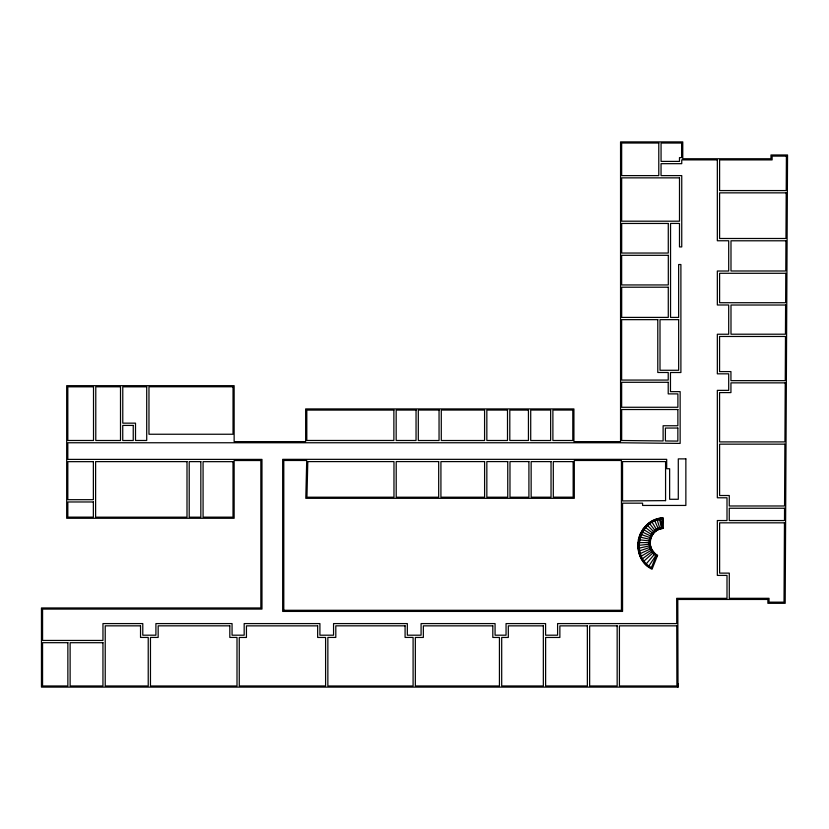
<?xml version="1.0" encoding="UTF-8"?>
<svg xmlns="http://www.w3.org/2000/svg" width="829" height="829" viewBox="0 0 829 829"><rect width="100%" height="100%" fill="white"/><g stroke="black" fill="none" stroke-linecap="round" stroke-linejoin="round"><path stroke-width="1.24" d="M663.314 528.332C649.563 528.726 645.211 549.316 657.635 555.243L652.009 569.254C628.403 557.71 637.024 518.343 663.314 517.887L663.314 528.332A14.321 14.321 0 0 0 655.107 553.513L645.822 564.373M651.48 567.492L656.236 555.668M648.402 566.725L656.537 554.487M643.314 561.679L653.843 552.166M641.833 559.192L652.889 551.078M640.351 556.705L652.122 549.814M639.418 553.959L651.387 548.529M657.2 556.321C644.174 550.259 647.822 528.633 662.174 527.389L662.682 519.027C637.957 520.28 630.268 557.15 652.444 568.166M638.496 551.212L650.9 547.099M638.164 548.332L650.433 545.658M656.889 519.068L657.242 520.156L659.646 519.659M637.833 545.451L650.257 544.125M638.102 542.622L650.102 542.622M283.798 610.279L621.429 610.279L621.429 460.478L574.3 460.478L574.3 498.322L305.797 498.322L306.709 460.478L283.798 460.478L283.798 611.419M678.018 687.106L41.45 687.106L41.45 607.958L260.845 607.958L260.845 460.52L234.141 460.52L234.141 518.28L66.683 518.28L66.683 385.672L234.141 385.672L234.141 441.629L305.652 441.629L305.652 408.925L573.927 408.925L573.927 441.629L620.548 441.629L620.548 141.894L682.775 141.894L682.775 158.753L770.97 158.753L770.97 154.971L787.55 154.971L785.187 603.315L767.872 603.315L767.872 599.46L677.801 599.46L678.018 687.106L678.018 683.821M638.392 539.679L650.268 541.026M639.273 536.923L650.475 539.461M640.154 534.156L650.972 537.928M641.594 531.648L651.542 536.425M643.035 529.13L652.371 535.016M644.962 526.975L653.293 533.669M646.9 524.819L654.423 532.456M649.242 523.109L655.666 531.368M651.594 521.41L657.034 530.405M654.475 520.135L658.651 529.596M657.242 520.156L660.071 528.995M659.407 518.539L661.521 528.674M660.796 518.249L662.288 528.529M647.262 565.927A27.471 27.471 0 0 1 662.568 517.887M784.452 522.83L784.027 602.155L769.032 602.155L769.032 598.3L729.292 598.3L729.292 573.119L719.624 573.119L719.624 522.83L784.452 522.83M785.602 305.02L785.446 334.201L730.991 334.201L730.991 305.02L785.602 305.02M785.933 240.793L785.778 270.99L730.991 270.99L730.991 240.793L785.933 240.793M784.555 508.25L784.493 520.539L729.261 520.539L729.261 508.25L784.555 508.25M784.887 444.157L784.555 505.98L729.271 505.98L729.271 495.514L719.603 495.514L719.603 444.157L784.887 444.157M785.239 382.863L784.928 441.909L719.572 441.909L719.572 392.594L730.94 392.594L730.94 382.863L785.239 382.863M785.488 336.47L785.25 380.646L730.94 380.646L730.94 371.589L719.572 371.589L719.572 336.47L785.488 336.47M785.788 273.29L785.633 302.72L719.603 302.72L719.603 273.29L785.788 273.29M786.203 192.856L785.965 238.483L719.603 238.483L719.603 192.856L786.203 192.856M786.4 156.111L786.213 190.566L719.603 190.566L719.603 159.904L772.12 159.904L772.12 156.111L786.4 156.111M307.797 461.598L306.948 497.203L393.972 497.203L393.972 461.598L307.797 461.598M665.573 500.633L622.548 500.934L622.548 461.587L665.573 461.587L665.573 500.633M658.786 143.023L621.667 143.023L621.667 175.613L658.786 175.613L658.786 143.023M681.625 143.044L661.065 143.044L661.065 161.396L679.479 161.396L679.479 157.614L681.625 157.614L681.625 143.044M717.334 159.883L681.749 159.883L681.749 163.676L661.045 163.676L661.045 175.613L681.749 175.613L681.749 246.918L679.49 246.918L679.49 223.436L670.547 223.436L670.547 317.414L678.64 317.414L678.64 264.524L680.899 264.524L680.899 372.511L670.464 372.511L670.464 391.64L680.143 391.64L680.143 443.411L620.538 442.759L67.812 442.759L67.812 459.39L261.974 459.39L261.974 609.087L42.58 609.087L42.58 640.444L102.962 640.444L102.962 623.584L142.785 623.584L142.785 635.19L155.914 635.19L155.914 623.584L232.058 623.584L232.058 635.19L244.172 635.19L244.172 623.584L319.921 623.584L319.921 635.19L333.559 635.19L333.559 623.584L407.329 623.584L407.329 635.19L421.08 635.19L421.08 623.584L495.068 623.584L495.068 635.19L506.053 635.19L506.053 623.584L545.596 623.584L545.596 635.19L557.596 635.19L557.596 623.584L676.733 623.584L676.671 598.331L727.002 598.331L727.002 575.409L717.334 575.409L717.334 520.539L727.002 520.539L727.002 497.783L717.334 497.783L717.334 390.355L728.701 390.355L728.701 373.827L717.334 373.827L717.334 334.232L728.701 334.232L728.701 304.989L717.334 304.989L717.334 271.021L728.701 271.021L728.701 240.762L717.334 240.762L717.334 159.883M679.5 177.862L621.667 177.862L621.667 221.188L679.5 221.188L679.5 177.862M668.278 223.457L621.688 223.457L621.688 253.042L668.278 253.042L668.278 223.457M668.309 255.311L621.657 255.311L621.657 284.948L668.309 284.948L668.309 255.311M668.278 287.207L621.688 287.207L621.688 317.403L668.278 317.403L668.278 287.207M657.791 319.652L621.646 319.652L621.646 380.065L668.226 380.065L668.226 372.49L657.791 372.49L657.791 319.652M678.661 319.652L660.008 319.652L660.008 370.273L678.661 370.273L678.661 319.652M668.215 382.293L621.657 382.293L621.657 407.267L677.894 407.267L677.894 393.889L668.215 393.889L668.215 382.293M93.511 386.822L67.823 386.822L67.823 440.479L93.511 440.479L93.511 386.822M120.506 386.801L95.781 386.801L95.781 440.5L120.506 440.5L120.506 386.801M146.712 386.832L122.775 386.832L122.775 423.153L135.51 423.153L135.51 440.479L146.712 440.479L146.712 386.832M233.032 386.78L148.971 386.78L148.971 434.241L233.032 434.241L233.032 386.78M677.873 409.526L621.677 409.526L621.677 440.5L663.107 440.955L663.107 425.754L677.873 425.754L677.873 409.526M416.044 410.065L396.169 410.065L396.169 440.489L416.044 440.489L416.044 410.065M439.049 410.044L418.303 410.044L418.303 440.51L439.049 440.51L439.049 410.044M484.582 410.044L441.287 410.044L441.287 440.51L484.582 440.51L484.582 410.044M507.503 410.065L486.841 410.065L486.841 440.489L507.503 440.489L507.503 410.065M550.643 410.044L530.715 410.044L530.715 440.51L550.643 440.51L550.643 410.044M572.798 410.054L552.891 410.054L552.891 440.5L572.798 440.5L572.798 410.054M393.879 410.086L306.813 410.086L306.813 440.468L393.879 440.468L393.879 410.086M528.436 410.086L509.804 410.086L509.804 440.468L528.436 440.468L528.436 410.086M133.241 425.422L122.744 425.422L122.744 440.51L133.241 440.51L133.241 425.422M677.853 428.044L665.397 428.044L665.397 440.966L677.853 441.101L677.853 428.044M685.863 458.883L678.288 458.883L678.288 499.276L669.635 499.276L669.635 468.727L666.692 468.727L666.692 459.339L282.668 459.339L282.668 611.419L622.558 611.419L622.558 503.172L642.589 503.172L642.589 505.441L685.863 505.441L685.863 458.883M93.366 461.66L67.823 461.66L67.823 499.68L93.366 499.68L93.366 461.66M187.002 461.629L95.615 461.629L95.615 517.172L187.002 517.172L187.002 461.629M200.836 461.629L189.209 461.629L189.209 517.182L200.836 517.182L200.836 461.629M233.011 461.66L203.074 461.66L203.074 517.151L233.011 517.151L233.011 461.66M438.686 461.587L396.21 461.587L396.21 497.213L438.686 497.213L438.686 461.587M484.602 461.598L440.924 461.598L440.924 497.203L484.602 497.203L484.602 461.598M507.752 461.587L486.841 461.587L486.841 497.203L507.752 497.203L507.752 461.587M528.912 461.577L509.98 461.577L509.98 497.213L528.912 497.213L528.912 461.577M551.036 461.608L531.151 461.608L531.151 497.193L551.036 497.193L551.036 461.608M573.16 461.618L553.306 461.618L553.306 497.172L573.16 497.172L573.16 461.618M93.356 501.97L67.833 501.97L67.833 517.13L93.356 517.13L93.356 501.97M140.536 625.843L105.221 625.843L105.221 685.977L148.225 685.977L148.225 637.439L140.536 637.439L140.536 625.843M229.82 625.833L158.163 625.833L158.163 637.428L150.463 637.428L150.463 685.987L237.001 685.987L237.001 637.428L229.82 637.428L229.82 625.833M317.652 625.864L246.441 625.864L246.441 637.46L239.26 637.46L239.26 685.956L325.6 685.956L325.6 637.46L317.652 637.46L317.652 625.864M405.08 625.833L335.807 625.833L335.807 637.428L327.859 637.428L327.859 685.987L413.091 685.987L413.091 637.428L405.08 637.428L405.08 625.833M492.809 625.854L423.35 625.854L423.35 637.449L415.339 637.449L415.339 685.966L499.431 685.966L499.431 637.449L492.809 637.449L492.809 625.854M543.337 625.854L508.312 625.854L508.312 637.449L501.7 637.449L501.7 685.966L543.337 685.966L543.337 625.854M587.357 625.864L559.865 625.864L559.865 637.46L545.617 637.46L545.617 685.956L587.357 685.956L587.357 625.864M617.159 625.854L589.647 625.854L589.647 685.966L617.159 685.966L617.159 625.854M676.744 625.843L619.418 625.843L619.418 685.977L676.899 685.977L676.744 625.843M67.864 642.693L42.569 642.693L42.569 685.977L67.864 685.977L67.864 642.693M102.951 642.713L70.123 642.713L70.123 685.966L102.951 685.966L102.951 642.713"/></g></svg>
